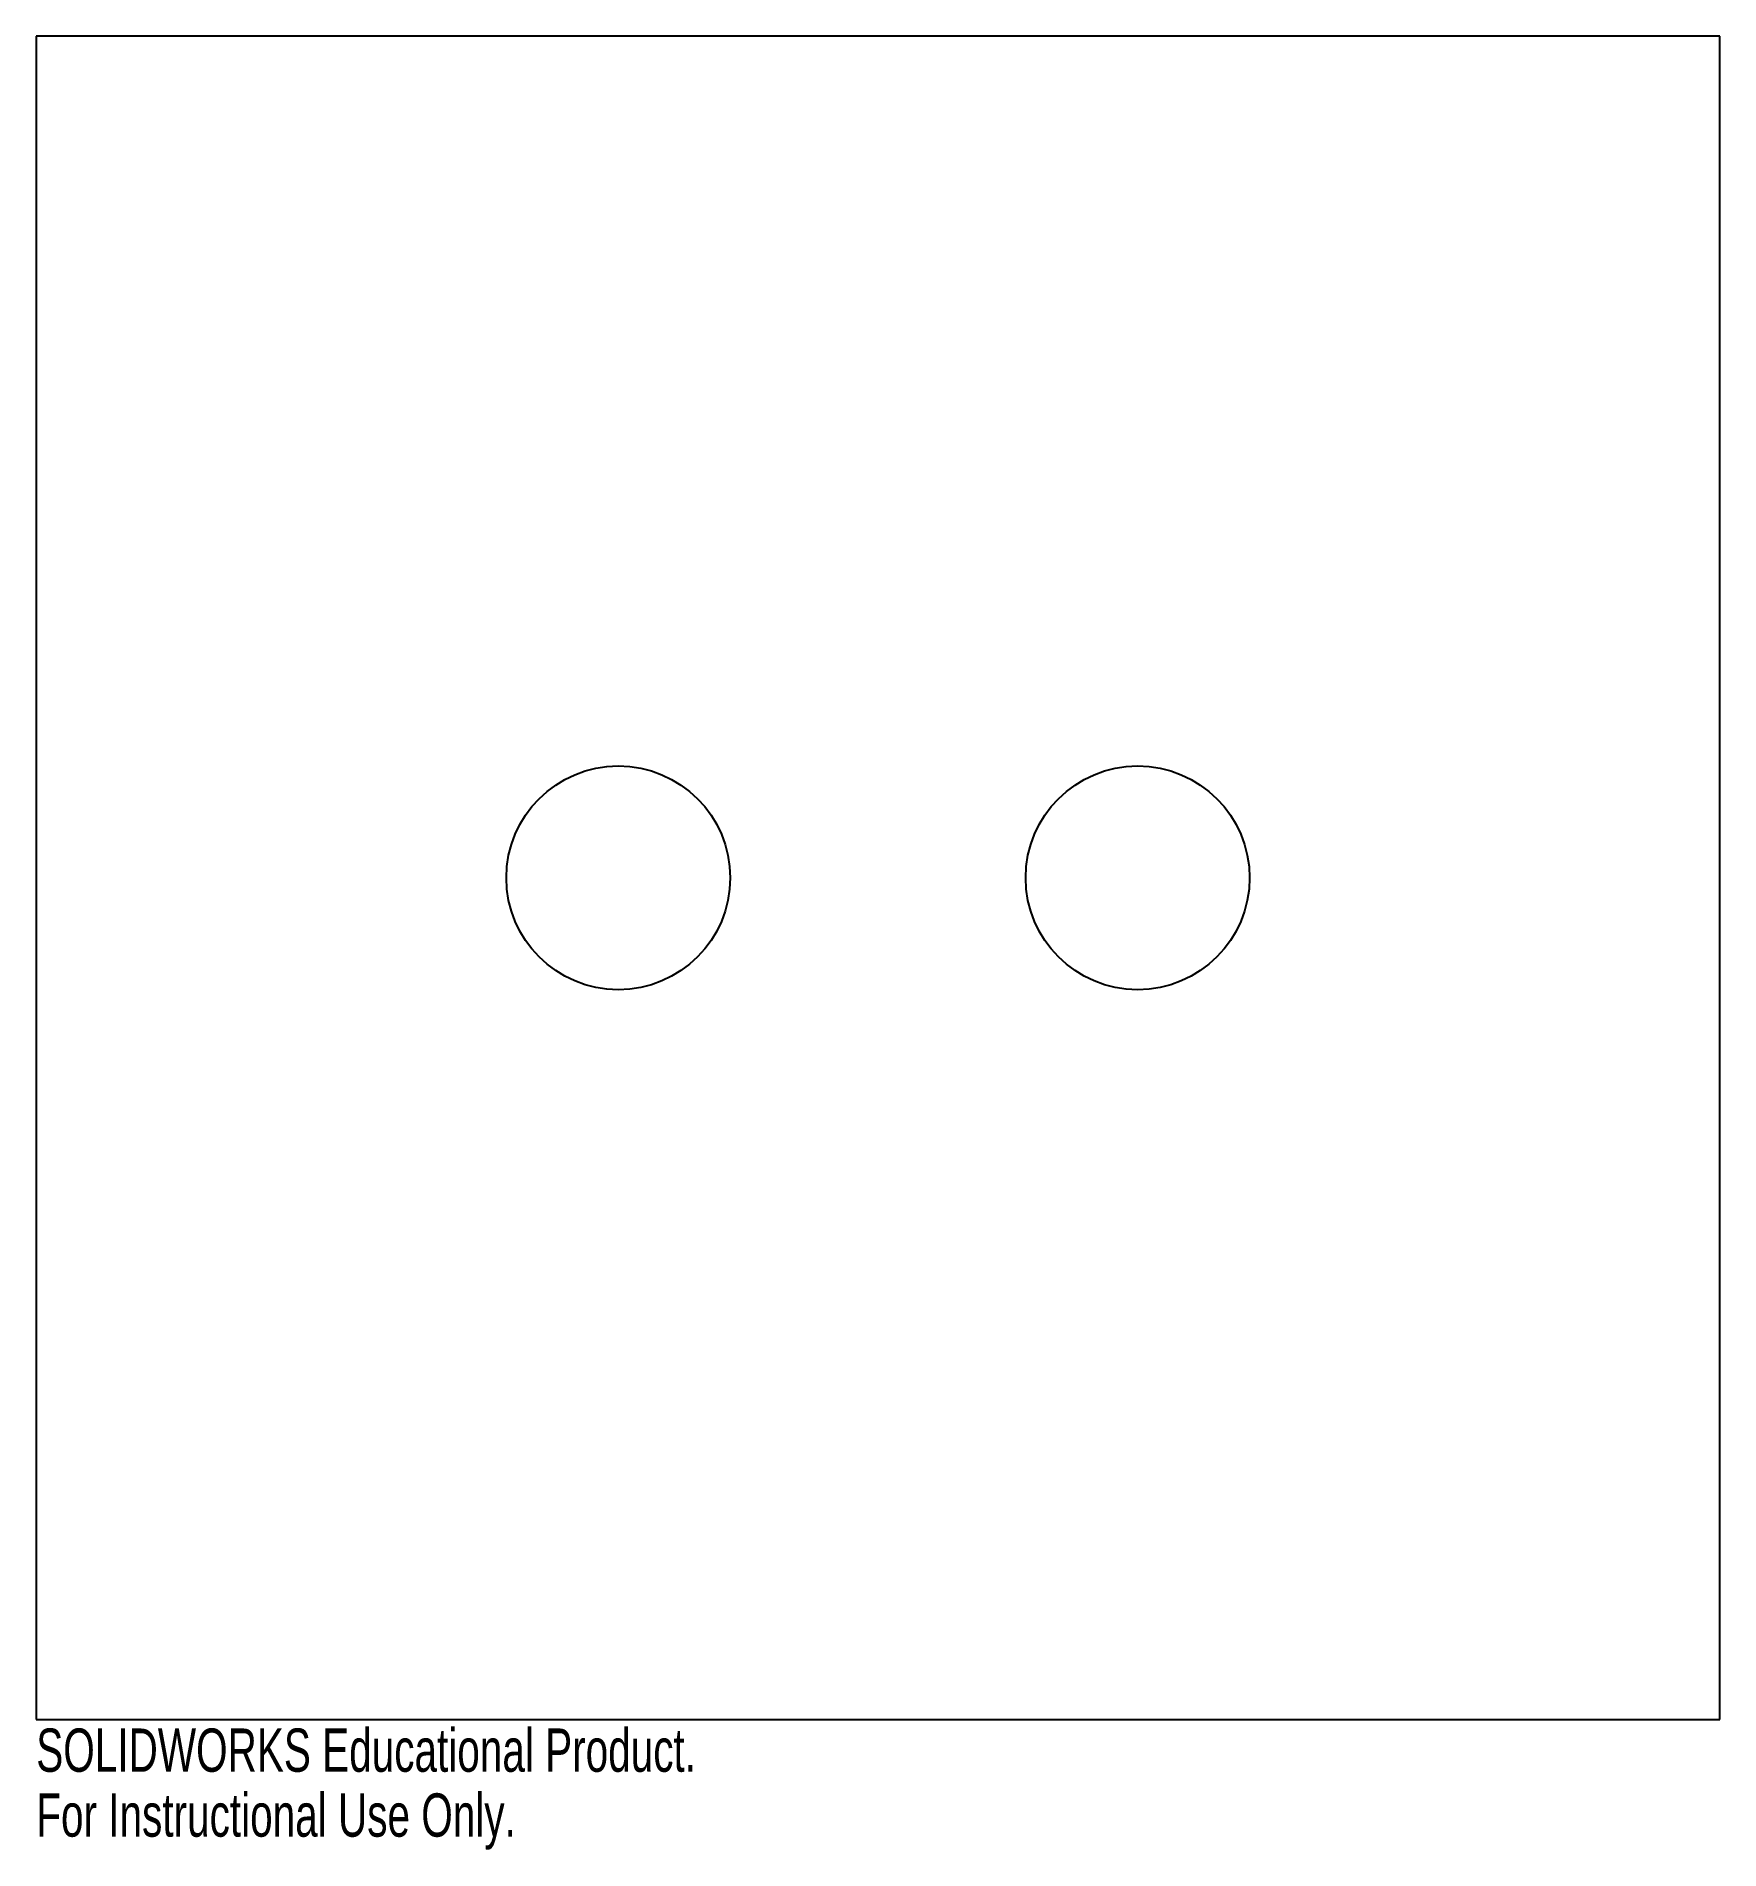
# Model space of a CAD drawing. Header units: millimetres. Extents: x -81 to 107, y -81 to 121.
import ezdxf

# ---------------------------------------------------------------- set-up
doc = ezdxf.new("R2010")
doc.units = ezdxf.units.MM
doc.styles.add('SLDTEXTSTYLE0', font='TXT', dxfattribs={"width": 0.7})

msp = doc.modelspace()

# ---------------------------------------------------------------- linework, layer by layer
at = {"color": 7, "linetype": 'Continuous', "lineweight": 25}
for p, q in [((-80.72, 121.46), (-80.72, -66.54)), ((107.28, 121.46), (-80.72, 121.46)), ((107.28, -66.54), (107.28, 121.46)), ((-80.72, -66.54), (107.28, -66.54))]:
    msp.add_line(p, q, dxfattribs=at)
for centre in [(-15.72, 27.46), (42.28, 27.46)]:
    msp.add_circle(centre, 12.5, dxfattribs=at)

# ---------------------------------------------------------------- texts
at = {"color": 7, "linetype": 'Continuous', "char_height": 4.8336, "attachment_point": 1, "style": 'SLDTEXTSTYLE0'}
for s, insert in [('SOLIDWORKS Educational Product.', (-80.72, -67.56)), ('For Instructional Use Only.', (-80.72, -74.81))]:
    msp.add_mtext(s, dxfattribs=dict(at, insert=insert))

doc.saveas('drawing.dxf')
